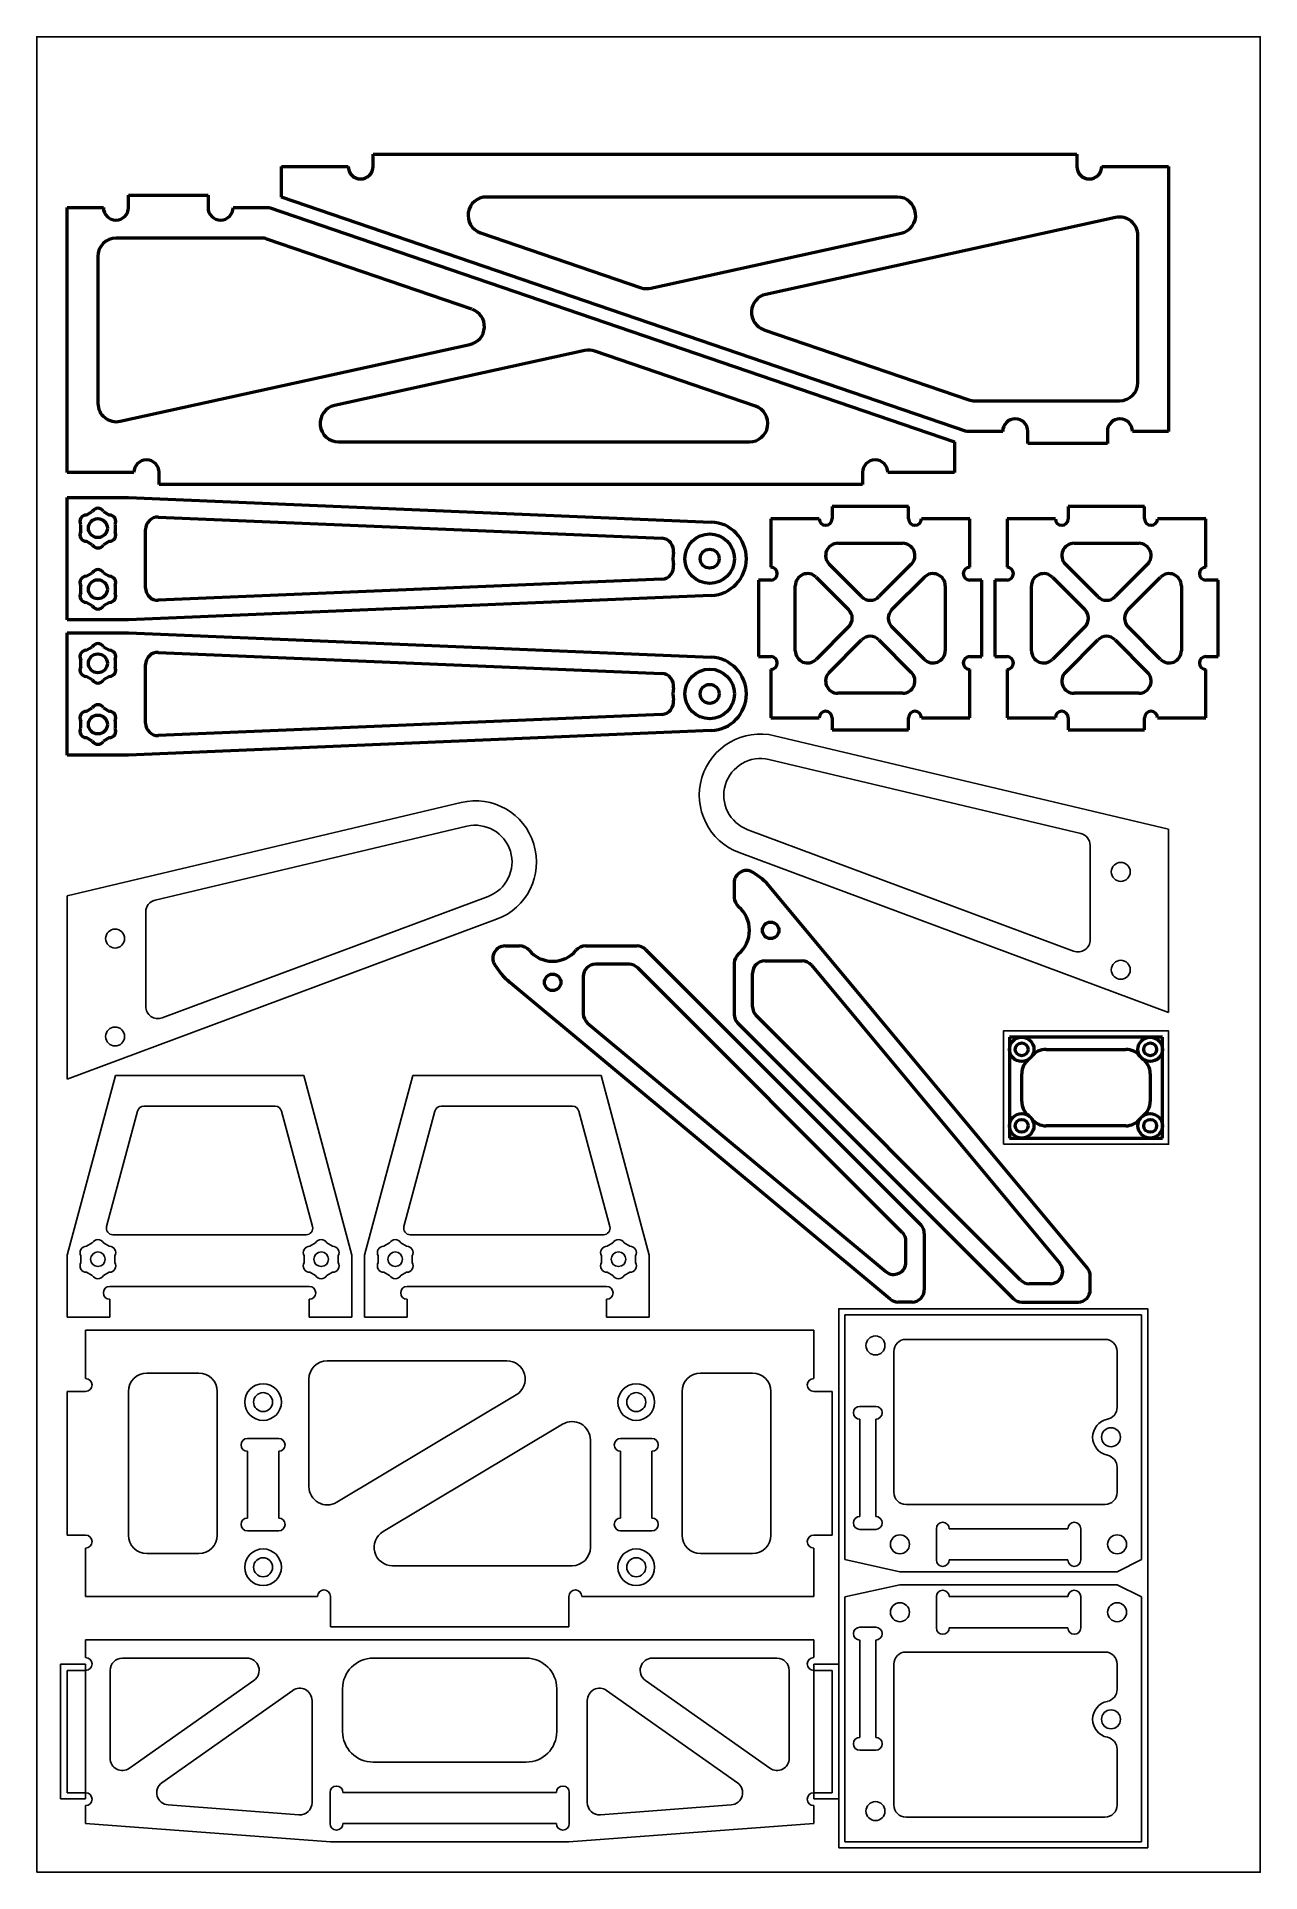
# Model space of a CAD drawing. Extents: x 0 to 649, y 0 to 727.
# Drawn here: x 0 to 200, y 0 to 300 of the extents above.
import ezdxf

# ---------------------------------------------------------------- set-up
doc = ezdxf.new("R2010")
doc.units = 0
doc.header["$LTSCALE"] = 0.25
doc.header["$MEASUREMENT"] = 0
doc.layers.get('0').update_dxf_attribs({"linetype": 'CONTINUOUS'})
for name, color, linetype in [('1', 7, 'CONTINUOUS'), ('23', 7, 'CONTINUOUS'), ('24', 7, 'CONTINUOUS')]:
    doc.layers.add(name, color=color, linetype=linetype)
doc.layers.add('Visible (ISO)', color=7, linetype='CONTINUOUS', lineweight=50)

msp = doc.modelspace()

# ---------------------------------------------------------------- linework, layer by layer
for points in [[(0, 0), (0, 300), (200, 300), (200, 0)], [(158, 119), (158, 137.5), (185, 137.5), (185, 119)], [(131.1, 4), (131.1, 92.1), (181.6, 92.1), (181.6, 4)]]:
    msp.add_lwpolyline(points, close=True)
at = {"layer": '1', "color": 7, "linetype": 'Continuous'}
for p, q in [((3.9, 34), (3.9, 12)), ((8, 34), (3.9, 34)), ((8, 12), (8, 34)), ((127, 12), (127, 34)), ((127, 34), (131.1, 34)), ((131.1, 34), (131.1, 12)), ((3.9, 12), (8, 12)), ((131.1, 12), (127, 12))]:
    msp.add_line(p, q, dxfattribs=at)
at = {"layer": '23', "color": 7, "linetype": 'Continuous'}
for p, q in [((185, 170.5), (120.61, 185.75)), ((170.65, 169.79), (119.69, 181.86)), ((5, 159.6), (69.39, 174.85)), ((19.35, 158.89), (70.31, 170.96)), ((116.21, 170.4), (169.49, 150.55)), ((185, 140.5), (185, 170.5)), ((114.81, 166.65), (185, 140.5)), ((172.19, 152.42), (172.19, 167.84)), ((5, 129.6), (5, 159.6)), ((73.79, 159.5), (20.51, 139.65)), ((17.81, 141.52), (17.81, 156.94)), ((75.18, 155.75), (5, 129.6)), ((5, 100.85), (12.86, 130.2)), ((12.86, 130.2), (43.64, 130.2)), ((43.64, 130.2), (51.5, 100.85)), ((61.46, 130.2), (53.6, 100.86)), ((92.24, 130.2), (61.46, 130.2)), ((100.1, 100.86), (92.24, 130.2)), ((11.43, 105.52), (16.49, 124.42)), ((17.5, 125.2), (39, 125.2)), ((40.01, 124.42), (45.07, 105.52)), ((65.09, 124.42), (60.03, 105.52)), ((87.6, 125.2), (66.1, 125.2)), ((93.67, 105.52), (88.61, 124.42)), ((8.13, 102.32), (9.09, 102.88)), ((10.91, 102.88), (11.87, 102.32)), ((44.06, 104.2), (12.44, 104.2)), ((44.63, 102.32), (45.59, 102.88)), ((47.41, 102.88), (48.37, 102.32)), ((57.69, 102.88), (56.73, 102.33)), ((60.47, 102.33), (59.51, 102.88)), ((61.04, 104.2), (92.66, 104.2)), ((94.19, 102.88), (93.23, 102.33)), ((96.97, 102.33), (96.01, 102.88)), ((5, 90.7), (5, 100.85)), ((7.23, 99.64), (7.23, 100.75)), ((12.77, 100.75), (12.77, 99.64)), ((43.73, 99.64), (43.73, 100.75)), ((49.27, 100.75), (49.27, 99.64)), ((51.5, 100.85), (51.5, 90.7)), ((53.6, 100.86), (53.6, 90.7)), ((55.82, 100.75), (55.82, 99.65)), ((61.37, 99.65), (61.37, 100.75)), ((92.32, 100.75), (92.32, 99.65)), ((97.87, 99.65), (97.87, 100.75)), ((100.1, 90.7), (100.1, 100.86)), ((9.09, 97.52), (8.13, 98.07)), ((11.87, 98.07), (10.91, 97.52)), ((45.59, 97.52), (44.63, 98.07)), ((48.37, 98.07), (47.41, 97.52)), ((56.73, 98.07), (57.69, 97.52)), ((59.51, 97.52), (60.47, 98.07)), ((93.23, 98.07), (94.19, 97.52)), ((96.01, 97.52), (96.97, 98.07)), ((44.55, 95.75), (11.95, 95.75)), ((11.95, 93.65), (11.95, 90.7)), ((44.55, 90.7), (44.55, 93.65)), ((60.55, 95.75), (93.15, 95.75)), ((60.55, 90.7), (60.55, 93.65)), ((93.15, 93.65), (93.15, 90.7)), ((11.95, 90.7), (5, 90.7)), ((51.5, 90.7), (44.55, 90.7)), ((53.6, 90.7), (60.55, 90.7)), ((93.15, 90.7), (100.1, 90.7)), ((132.1, 51.1), (132.1, 91.1)), ((132.1, 91.1), (180.6, 91.1)), ((180.6, 91.1), (180.6, 51.1)), ((8, 88.6), (8, 80.7)), ((127, 88.6), (8, 88.6)), ((127, 80.7), (127, 88.6)), ((174.6, 87.1), (142.1, 87.1)), ((140.1, 85.1), (140.1, 62.1)), ((176.6, 76), (176.6, 85.1)), ((18, 81.6), (26.5, 81.6)), ((47.5, 83.6), (76.85, 83.6)), ((108.5, 81.6), (117, 81.6)), ((5, 78.6), (5, 55.1)), ((8, 78.6), (5, 78.6)), ((15, 55.1), (15, 78.6)), ((29.5, 78.6), (29.5, 55.1)), ((44.5, 63.04), (44.5, 80.6)), ((78.39, 78.03), (49.04, 60.47)), ((105.5, 55.1), (105.5, 78.6)), ((120, 78.6), (120, 55.1)), ((130, 78.6), (127, 78.6)), ((130, 55.1), (130, 78.6)), ((137.15, 76.15), (134.55, 76.15)), ((56.61, 55.67), (85.96, 73.23)), ((134.55, 74.05), (134.55, 58.15)), ((137.15, 58.15), (137.15, 74.05)), ((34.45, 70.9), (39.55, 70.9)), ((90.5, 70.66), (90.5, 53.1)), ((95.45, 70.9), (100.55, 70.9)), ((34.45, 57.9), (34.45, 68.8)), ((39.55, 68.8), (39.55, 57.9)), ((95.45, 57.9), (95.45, 68.8)), ((100.55, 68.8), (100.55, 57.9)), ((176.6, 62.1), (176.6, 66.2)), ((142.1, 60.1), (174.6, 60.1)), ((5, 55.1), (8, 55.1)), ((39.55, 55.8), (34.45, 55.8)), ((100.55, 55.8), (95.45, 55.8)), ((127, 55.1), (130, 55.1)), ((134.55, 56.05), (137.15, 56.05)), ((147.05, 56.15), (147.05, 51.05)), ((168.55, 56.15), (149.15, 56.15)), ((170.65, 51.05), (170.65, 56.15)), ((8, 53), (8, 45.1)), ((26.5, 52.1), (18, 52.1)), ((117, 52.1), (108.5, 52.1)), ((127, 45.1), (127, 53)), ((141.1, 49.1), (132.1, 51.1)), ((149.15, 51.05), (168.55, 51.05)), ((180.6, 51.1), (176.6, 49.1)), ((87.5, 50.1), (58.15, 50.1)), ((176.6, 49.1), (141.1, 49.1)), ((8, 45.1), (45.9, 45.1)), ((48, 45.1), (48, 40.1)), ((87, 40.1), (87, 45.1)), ((89.1, 45.1), (127, 45.1)), ((141.1, 47), (132.1, 45)), ((132.1, 45), (132.1, 5)), ((176.6, 47), (141.1, 47)), ((147.05, 39.95), (147.05, 45.05)), ((149.15, 45.05), (168.55, 45.05)), ((170.65, 45.05), (170.65, 39.95)), ((180.6, 45), (176.6, 47)), ((180.6, 5), (180.6, 45)), ((48, 40.1), (87, 40.1)), ((134.55, 40.05), (137.15, 40.05)), ((168.55, 39.95), (149.15, 39.95)), ((134.55, 22.05), (134.55, 37.95)), ((137.15, 37.95), (137.15, 22.05)), ((142.1, 36), (174.6, 36)), ((140.1, 11), (140.1, 34)), ((176.6, 34), (176.6, 29.9)), ((137.15, 19.95), (134.55, 19.95)), ((176.6, 20.1), (176.6, 11)), ((174.6, 9), (142.1, 9)), ((132.1, 5), (180.6, 5))]:
    msp.add_line(p, q, dxfattribs=at)
for centre, radius in [((177.19, 163.5), 1.55), ((12.81, 152.6), 1.55), ((177.19, 147.5), 1.55), ((12.81, 136.6), 1.55), ((10, 100.2), 1.2), ((46.5, 100.2), 1.2), ((58.6, 100.2), 1.2), ((95.1, 100.2), 1.2), ((137.1, 86.1), 1.55), ((37, 76.85), 3), ((37, 76.85), 1.55), ((98, 76.85), 3), ((98, 76.85), 1.55), ((175.6, 71.1), 1.55), ((141.1, 53.6), 1.55), ((176.6, 53.6), 1.55), ((37, 49.85), 3), ((37, 49.85), 1.55), ((98, 49.85), 3), ((98, 49.85), 1.55), ((141.1, 42.5), 1.55), ((176.6, 42.5), 1.55), ((175.6, 25), 1.55), ((137.1, 10), 1.55)]:
    msp.add_circle(centre, radius, dxfattribs=at)
for centre, radius, start, end in [((118.31, 176.02), 10, 76.6739, 249.565), ((118.31, 176.02), 6, 76.6739, 249.565), ((71.69, 165.12), 10, 290.435, 103.3261), ((71.69, 165.12), 6, 290.435, 103.3261), ((170.19, 167.84), 2, 0, 76.6739), ((19.81, 156.94), 2, 103.3261, 180), ((170.19, 152.42), 2, 249.565, 0), ((19.81, 141.52), 2, 180, 290.435), ((17.5, 124.15), 1.05, 90, 165), ((39, 124.15), 1.05, 15, 90), ((66.1, 124.15), 1.05, 90, 165), ((87.6, 124.15), 1.05, 15, 90), ((12.44, 105.25), 1.05, 165, 270), ((44.06, 105.25), 1.05, 270, 15), ((61.04, 105.25), 1.05, 165, 270), ((92.66, 105.25), 1.05, 270, 15), ((8.13, 101.27), 1.05, 90, 210), ((10, 102.35), 1.05, 30, 150), ((11.87, 101.27), 1.05, 330, 90), ((44.63, 101.27), 1.05, 90, 210), ((46.5, 102.35), 1.05, 30, 150), ((48.37, 101.27), 1.05, 330, 90), ((56.73, 101.28), 1.05, 90, 210), ((58.6, 102.35), 1.05, 30, 150), ((60.47, 101.28), 1.05, 330, 90), ((93.23, 101.28), 1.05, 90, 210), ((95.1, 102.35), 1.05, 30, 150), ((96.97, 101.28), 1.05, 330, 90), ((8.13, 99.12), 1.05, 150, 270), ((11.87, 99.12), 1.05, 270, 30), ((44.63, 99.12), 1.05, 150, 270), ((48.37, 99.12), 1.05, 270, 30), ((56.73, 99.12), 1.05, 150, 270), ((60.47, 99.12), 1.05, 270, 30), ((93.23, 99.12), 1.05, 150, 270), ((96.97, 99.12), 1.05, 270, 30), ((10, 98.04), 1.05, 210, 330), ((46.5, 98.04), 1.05, 210, 330), ((58.6, 98.05), 1.05, 210, 330), ((95.1, 98.05), 1.05, 210, 330), ((11.95, 94.7), 1.05, 90, 270), ((44.55, 94.7), 1.05, 270, 90), ((60.55, 94.7), 1.05, 90, 270), ((93.15, 94.7), 1.05, 270, 90), ((142.1, 85.1), 2, 90, 180), ((174.6, 85.1), 2, 0, 90), ((18, 78.6), 3, 90, 180), ((26.5, 78.6), 3, 0, 90), ((47.5, 80.6), 3, 90, 180), ((76.85, 80.6), 3, 300.8885, 90), ((108.5, 78.6), 3, 90, 180), ((117, 78.6), 3, 0, 90), ((8, 79.65), 1.05, 270, 90), ((127, 79.65), 1.05, 90, 270), ((134.55, 75.1), 1.05, 90, 270), ((137.15, 75.1), 1.05, 270, 90), ((174.6, 76), 2, 281.537, 0), ((87.5, 70.66), 3, 0, 120.8885), ((175.6, 71.1), 3, 101.537, 258.463), ((34.45, 69.85), 1.05, 90, 270), ((39.55, 69.85), 1.05, 270, 90), ((95.45, 69.85), 1.05, 90, 270), ((100.55, 69.85), 1.05, 270, 90), ((174.6, 66.2), 2, 0, 78.463), ((47.5, 63.04), 3, 180, 300.8885), ((142.1, 62.1), 2, 180, 270), ((174.6, 62.1), 2, 270, 0), ((34.45, 56.85), 1.05, 90, 270), ((39.55, 56.85), 1.05, 270, 90), ((95.45, 56.85), 1.05, 90, 270), ((100.55, 56.85), 1.05, 270, 90), ((134.55, 57.1), 1.05, 90, 270), ((137.15, 57.1), 1.05, 270, 90), ((148.1, 56.15), 1.05, 0, 180), ((169.6, 56.15), 1.05, 0, 180), ((8, 54.05), 1.05, 270, 90), ((18, 55.1), 3, 180, 270), ((26.5, 55.1), 3, 270, 0), ((58.15, 53.1), 3, 120.8885, 270), ((108.5, 55.1), 3, 180, 270), ((117, 55.1), 3, 270, 0), ((127, 54.05), 1.05, 90, 270), ((87.5, 53.1), 3, 270, 0), ((148.1, 51.05), 1.05, 180, 0), ((169.6, 51.05), 1.05, 180, 0), ((46.95, 45.1), 1.05, 0, 180), ((88.05, 45.1), 1.05, 0, 180), ((148.1, 45.05), 1.05, 0, 180), ((169.6, 45.05), 1.05, 0, 180), ((134.55, 39), 1.05, 90, 270), ((137.15, 39), 1.05, 270, 90), ((148.1, 39.95), 1.05, 180, 0), ((169.6, 39.95), 1.05, 180, 0), ((142.1, 34), 2, 90, 180), ((174.6, 34), 2, 0, 90), ((175.6, 25), 3, 101.537, 258.463), ((174.6, 29.9), 2, 281.537, 0), ((134.55, 21), 1.05, 90, 270), ((137.15, 21), 1.05, 270, 90), ((174.6, 20.1), 2, 0, 78.463), ((142.1, 11), 2, 180, 270), ((174.6, 11), 2, 270, 0)]:
    msp.add_arc(centre, radius, start, end, dxfattribs=at)
at = {"layer": '24', "color": 7, "linetype": 'Continuous'}
for p, q in [((127, 38), (8, 38)), ((8, 38), (8, 35.1)), ((127, 35.1), (127, 38)), ((5, 33), (8, 33)), ((5, 13), (5, 33)), ((12, 18.63), (12, 33)), ((14, 35), (34.36, 35)), ((55, 35), (80, 35)), ((100.64, 35), (121, 35)), ((123, 33), (123, 18.63)), ((127, 33), (130, 33)), ((130, 33), (130, 13)), ((35.51, 31.37), (15.15, 17)), ((50, 23), (50, 30)), ((85, 30), (85, 23)), ((119.85, 17), (99.49, 31.37)), ((20.47, 14.63), (41.85, 29.71)), ((45, 28.08), (45, 11.39)), ((90, 11.39), (90, 28.08)), ((93.15, 29.71), (114.53, 14.63)), ((80, 18), (55, 18)), ((8, 13), (5, 13)), ((47.95, 7.95), (47.95, 13.05)), ((50.05, 13.05), (84.95, 13.05)), ((87.05, 13.05), (87.05, 7.95)), ((130, 13), (127, 13)), ((8, 10.9), (8, 8)), ((42.85, 9.4), (21.47, 11)), ((113.53, 11), (92.15, 9.4)), ((127, 8), (127, 10.9)), ((8, 8), (48, 5)), ((84.95, 7.95), (50.05, 7.95)), ((87, 5), (127, 8)), ((48, 5), (87, 5))]:
    msp.add_line(p, q, dxfattribs=at)
for centre, radius, start, end in [((8, 34.05), 1.05, 270, 90), ((14, 33), 2, 90, 180), ((34.36, 33), 2, 305.2114, 90), ((55, 30), 5, 90, 180), ((80, 30), 5, 0, 90), ((100.64, 33), 2, 90, 234.7886), ((121, 33), 2, 0, 90), ((127, 34.05), 1.05, 90, 270), ((43, 28.08), 2, 0, 125.2114), ((92, 28.08), 2, 54.7886, 180), ((55, 23), 5, 180, 270), ((80, 23), 5, 270, 0), ((14, 18.63), 2, 180, 305.2114), ((121, 18.63), 2, 234.7886, 0), ((8, 11.95), 1.05, 270, 90), ((21.62, 13), 2, 125.2114, 265.7108), ((49, 13.05), 1.05, 0, 180), ((86, 13.05), 1.05, 0, 180), ((113.38, 13), 2, 274.2892, 54.7886), ((127, 11.95), 1.05, 90, 270), ((43, 11.39), 2, 265.7108, 0), ((92, 11.39), 2, 180, 274.2892), ((49, 7.95), 1.05, 180, 0), ((86, 7.95), 1.05, 180, 0)]:
    msp.add_arc(centre, radius, start, end, dxfattribs=at)
at = {"layer": 'Visible (ISO)'}
for p, q in [((55, 280.8), (170, 280.8)), ((55, 278.8), (55, 280.8)), ((170, 280.8), (170, 278.8)), ((40, 273.8), (40, 278.8)), ((40, 278.8), (50.9, 278.8)), ((174.1, 278.8), (185, 278.8)), ((185, 278.8), (185, 235.5)), ((15, 274.09), (28, 274.09)), ((15, 272.09), (15, 274.09)), ((28, 274.09), (28, 272.09)), ((152, 235.5), (40, 273.8)), ((140.68, 273.8), (73.5, 273.8)), ((5, 272.09), (10.9, 272.09)), ((5, 228.79), (5, 272.09)), ((32.1, 272.09), (38, 272.09)), ((38, 272.09), (150, 233.79)), ((176.36, 270.44), (119.18, 257.89)), ((36.67, 267.09), (13, 267.09)), ((72.53, 267.96), (98.79, 258.98)), ((100.4, 258.89), (141.32, 267.87)), ((180, 243.5), (180, 267.51)), ((10, 264.09), (10, 240.08)), ((71.15, 255.47), (37.64, 266.93)), ((118.85, 252.12), (152.36, 240.66)), ((13.64, 237.15), (70.82, 249.7)), ((89.6, 248.7), (48.68, 239.72)), ((117.47, 239.63), (91.21, 248.61)), ((153.33, 240.5), (177, 240.5)), ((157.9, 235.5), (152, 235.5)), ((162, 233.5), (162, 235.5)), ((175, 235.5), (175, 233.5)), ((185, 235.5), (179.1, 235.5)), ((49.32, 233.79), (116.5, 233.79)), ((150, 233.79), (150, 228.79)), ((175, 233.5), (162, 233.5)), ((15.9, 228.79), (5, 228.79)), ((20, 226.79), (20, 228.79)), ((135, 228.79), (135, 226.79)), ((150, 228.79), (139.1, 228.79)), ((135, 226.79), (20, 226.79)), ((5, 224.69), (15, 224.69)), ((5, 204.69), (5, 224.69)), ((8.11, 221.83), (9.09, 222.39)), ((10.91, 222.39), (11.89, 221.83)), ((15, 224.69), (110.25, 220.68)), ((130, 223.2), (130, 221.2)), ((142.5, 223.2), (130, 223.2)), ((142.5, 221.2), (142.5, 223.2)), ((168.6, 223.2), (168.6, 221.2)), ((181.1, 223.2), (168.6, 223.2)), ((181.1, 221.2), (181.1, 223.2)), ((7.2, 219.12), (7.2, 220.25)), ((12.8, 220.25), (12.8, 219.12)), ((17.8, 209.89), (17.8, 219.48)), ((19.88, 221.48), (102.2, 218.02)), ((120, 221.2), (120, 213.3)), ((127.9, 221.2), (120, 221.2)), ((152.5, 221.2), (144.6, 221.2)), ((152.5, 213.3), (152.5, 221.2)), ((158.6, 221.2), (158.6, 213.3)), ((166.5, 221.2), (158.6, 221.2)), ((191.1, 221.2), (183.2, 221.2)), ((191.1, 213.3), (191.1, 221.2)), ((9.09, 216.98), (8.11, 217.54)), ((11.89, 217.54), (10.91, 216.98)), ((130.95, 217.2), (141.55, 217.2)), ((169.55, 217.2), (180.15, 217.2)), ((134.84, 208.49), (129.54, 213.79)), ((142.96, 213.79), (137.66, 208.49)), ((173.44, 208.49), (168.14, 213.79)), ((181.56, 213.79), (176.26, 208.49)), ((7.2, 209.12), (7.2, 210.25)), ((8.11, 211.83), (9.09, 212.39)), ((10.91, 212.39), (11.89, 211.83)), ((12.8, 210.25), (12.8, 209.12)), ((102.2, 211.35), (19.88, 207.89)), ((118, 211.2), (118, 198.7)), ((120, 211.2), (118, 211.2)), ((124, 199.65), (124, 210.25)), ((127.41, 211.66), (132.71, 206.36)), ((139.79, 206.36), (145.09, 211.66)), ((148.5, 210.25), (148.5, 199.65)), ((154.5, 211.2), (152.5, 211.2)), ((154.5, 198.7), (154.5, 211.2)), ((156.6, 211.2), (156.6, 198.7)), ((158.6, 211.2), (156.6, 211.2)), ((162.6, 199.65), (162.6, 210.25)), ((166.01, 211.66), (171.31, 206.36)), ((178.39, 206.36), (183.69, 211.66)), ((187.1, 210.25), (187.1, 199.65)), ((193.1, 211.2), (191.1, 211.2)), ((193.1, 198.7), (193.1, 211.2)), ((9.09, 206.98), (8.11, 207.54)), ((11.89, 207.54), (10.91, 206.98)), ((110.25, 208.69), (15, 204.69)), ((15, 204.69), (5, 204.69)), ((5, 202.59), (15, 202.59)), ((5, 182.59), (5, 202.59)), ((15, 202.59), (110.25, 198.58)), ((132.71, 203.54), (127.41, 198.24)), ((129.54, 196.11), (134.84, 201.41)), ((137.66, 201.41), (142.96, 196.11)), ((145.09, 198.24), (139.79, 203.54)), ((171.31, 203.54), (166.01, 198.24)), ((168.14, 196.11), (173.44, 201.41)), ((176.26, 201.41), (181.56, 196.11)), ((183.69, 198.24), (178.39, 203.54)), ((7.2, 197.02), (7.2, 198.15)), ((8.11, 199.73), (9.09, 200.29)), ((10.91, 200.29), (11.89, 199.73)), ((12.8, 198.15), (12.8, 197.02)), ((19.88, 199.38), (102.2, 195.92)), ((118, 198.7), (120, 198.7)), ((152.5, 198.7), (154.5, 198.7)), ((156.6, 198.7), (158.6, 198.7)), ((191.1, 198.7), (193.1, 198.7)), ((9.09, 194.88), (8.11, 195.44)), ((11.89, 195.44), (10.91, 194.88)), ((17.8, 187.79), (17.8, 197.38)), ((120, 196.6), (120, 188.7)), ((152.5, 188.7), (152.5, 196.6)), ((158.6, 196.6), (158.6, 188.7)), ((191.1, 188.7), (191.1, 196.6)), ((141.55, 192.7), (130.95, 192.7)), ((180.15, 192.7), (169.55, 192.7)), ((8.11, 189.73), (9.09, 190.29)), ((10.91, 190.29), (11.89, 189.73)), ((102.2, 189.25), (19.88, 185.79)), ((7.2, 187.02), (7.2, 188.15)), ((12.8, 188.15), (12.8, 187.02)), ((110.25, 186.59), (15, 182.59)), ((120, 188.7), (127.9, 188.7)), ((130, 188.7), (130, 186.7)), ((130, 186.7), (142.5, 186.7)), ((142.5, 186.7), (142.5, 188.7)), ((144.6, 188.7), (152.5, 188.7)), ((158.6, 188.7), (166.5, 188.7)), ((168.6, 188.7), (168.6, 186.7)), ((168.6, 186.7), (181.1, 186.7)), ((181.1, 186.7), (181.1, 188.7)), ((183.2, 188.7), (191.1, 188.7)), ((9.09, 184.88), (8.11, 185.44)), ((11.89, 185.44), (10.91, 184.88)), ((15, 182.59), (5, 182.59)), ((114.01, 161.72), (114.01, 159.34)), ((171.74, 98.76), (119.91, 160.99)), ((76.56, 151.4), (78.94, 151.4)), ((89.71, 151.4), (98.08, 151.4)), ((99.5, 150.81), (144.49, 105.82)), ((96.84, 148.4), (91.33, 148.4)), ((141.49, 104.58), (98.25, 147.81)), ((114.01, 148.56), (114.01, 140.19)), ((119.01, 148.95), (125.1, 148.95)), ((126.63, 148.23), (167.24, 99.48)), ((139.52, 93.66), (77.29, 145.5)), ((89.33, 146.4), (89.33, 140.31)), ((117.01, 141.44), (117.01, 146.95)), ((90.05, 138.77), (138.8, 98.17)), ((114.59, 138.78), (159.59, 93.79)), ((160.83, 96.79), (117.59, 140.02)), ((161, 136.5), (159, 136.5)), ((159, 136.5), (159, 134.5)), ((182, 136.5), (161, 136.5)), ((184, 136.5), (182, 136.5)), ((184, 134.5), (184, 136.5)), ((159, 134.5), (159, 122)), ((165, 134.5), (178, 134.5)), ((184, 122), (184, 134.5)), ((161, 126), (161, 130.5)), ((182, 130.5), (182, 126)), ((159, 122), (159, 120)), ((159, 120), (161, 120)), ((161, 120), (182, 120)), ((178, 122), (165, 122)), ((182, 120), (184, 120)), ((184, 120), (184, 122)), ((142.08, 99.71), (142.08, 103.16)), ((145.08, 104.41), (145.08, 95.2)), ((165.7, 96.2), (162.24, 96.2)), ((172.21, 95.2), (172.21, 97.48)), ((143.08, 93.2), (140.8, 93.2)), ((161, 93.2), (170.21, 93.2))]:
    msp.add_line(p, q, dxfattribs=at)
for centre, radius in [((10, 219.69), 1.55), ((110, 214.69), 4.05), ((110, 214.69), 1.55), ((10, 209.69), 1.55), ((10, 197.59), 1.55), ((110, 192.59), 4.05), ((110, 192.59), 1.55), ((10, 187.59), 1.55), ((119.96, 153.95), 1.35), ((84.33, 145.45), 1.35), ((161, 134.5), 2), ((161, 134.5), 1.05), ((182, 134.5), 2), ((182, 134.5), 1.05), ((161, 122), 2), ((161, 122), 1.05), ((182, 122), 2), ((182, 122), 1.05)]:
    msp.add_circle(centre, radius, dxfattribs=at)
for centre, radius, start, end in [((52.95, 278.8), 2.05, 180, 0), ((172.05, 278.8), 2.05, 180, 0), ((73.5, 270.8), 3, 90, 251.1211), ((140.68, 270.8), 3, 282.3795, 90), ((12.95, 272.09), 2.05, 180, 0), ((30.05, 272.09), 2.05, 180, 0), ((177, 267.51), 3, 0, 102.3795), ((13, 264.09), 3, 90, 180), ((36.67, 264.09), 3, 71.1211, 90), ((99.76, 261.82), 3, 251.1211, 282.3795), ((70.18, 252.63), 3, 282.3795, 71.1211), ((119.82, 254.96), 3, 102.3795, 251.1211), ((90.24, 245.77), 3, 71.1211, 102.3795), ((177, 243.5), 3, 270, 0), ((13, 240.08), 3, 180, 282.3795), ((153.33, 243.5), 3, 251.1211, 270), ((49.32, 236.79), 3, 102.3795, 270), ((116.5, 236.79), 3, 270, 71.1211), ((159.95, 235.5), 2.05, 0, 180), ((177.05, 235.5), 2.05, 0, 180), ((17.95, 228.79), 2.05, 0, 180), ((137.05, 228.79), 2.05, 0, 180), ((10, 221.87), 1.05, 30, 150), ((8.11, 220.78), 1.05, 90, 210), ((8.11, 218.59), 1.05, 150, 270), ((11.89, 220.78), 1.05, 330, 90), ((11.89, 218.59), 1.05, 270, 30), ((19.8, 219.48), 2, 87.5922, 180), ((110, 214.69), 6, 272.4078, 87.5922), ((128.95, 221.2), 1.05, 180, 0), ((143.55, 221.2), 1.05, 180, 0), ((167.55, 221.2), 1.05, 180, 0), ((182.15, 221.2), 1.05, 180, 0), ((10, 217.5), 1.05, 210, 330), ((102.11, 216.02), 2, 350.4114, 87.5922), ((130.95, 215.2), 2, 90, 225), ((141.55, 215.2), 2, 315, 90), ((169.55, 215.2), 2, 90, 225), ((180.15, 215.2), 2, 315, 90), ((102.11, 213.35), 2, 272.4078, 9.5886), ((110, 214.69), 6, 170.4114, 189.5886), ((120, 212.25), 1.05, 270, 90), ((152.5, 212.25), 1.05, 90, 270), ((158.6, 212.25), 1.05, 270, 90), ((191.1, 212.25), 1.05, 90, 270), ((8.11, 210.78), 1.05, 90, 210), ((10, 211.87), 1.05, 30, 150), ((11.89, 210.78), 1.05, 330, 90), ((126, 210.25), 2, 45, 180), ((146.5, 210.25), 2, 0, 135), ((164.6, 210.25), 2, 45, 180), ((185.1, 210.25), 2, 0, 135), ((8.11, 208.59), 1.05, 150, 270), ((11.89, 208.59), 1.05, 270, 30), ((19.8, 209.89), 2, 180, 272.4078), ((136.25, 209.9), 2, 225, 315), ((174.85, 209.9), 2, 225, 315), ((10, 207.5), 1.05, 210, 330), ((131.3, 204.95), 2, 315, 45), ((141.2, 204.95), 2, 135, 225), ((169.9, 204.95), 2, 315, 45), ((179.8, 204.95), 2, 135, 225), ((136.25, 200), 2, 45, 135), ((174.85, 200), 2, 45, 135), ((8.11, 198.68), 1.05, 90, 210), ((10, 199.77), 1.05, 30, 150), ((11.89, 198.68), 1.05, 330, 90), ((19.8, 197.38), 2, 87.5922, 180), ((110, 192.59), 6, 272.4078, 87.5922), ((120, 197.65), 1.05, 270, 90), ((126, 199.65), 2, 180, 315), ((146.5, 199.65), 2, 225, 0), ((152.5, 197.65), 1.05, 90, 270), ((158.6, 197.65), 1.05, 270, 90), ((164.6, 199.65), 2, 180, 315), ((185.1, 199.65), 2, 225, 0), ((191.1, 197.65), 1.05, 90, 270), ((8.11, 196.49), 1.05, 150, 270), ((11.89, 196.49), 1.05, 270, 30), ((102.11, 193.92), 2, 350.4114, 87.5922), ((130.95, 194.7), 2, 135, 270), ((141.55, 194.7), 2, 270, 45), ((169.55, 194.7), 2, 135, 270), ((180.15, 194.7), 2, 270, 45), ((10, 195.4), 1.05, 210, 330), ((110, 192.59), 6, 170.4114, 189.5886), ((8.11, 188.68), 1.05, 90, 210), ((10, 189.77), 1.05, 30, 150), ((11.89, 188.68), 1.05, 330, 90), ((102.11, 191.25), 2, 272.4078, 9.5886), ((128.95, 188.7), 1.05, 0, 180), ((143.55, 188.7), 1.05, 0, 180), ((167.55, 188.7), 1.05, 0, 180), ((182.15, 188.7), 1.05, 0, 180), ((8.11, 186.49), 1.05, 150, 270), ((11.89, 186.49), 1.05, 270, 30), ((19.8, 187.79), 2, 180, 272.4078), ((10, 185.4), 1.05, 210, 330), ((116.01, 161.72), 2, 59.6318, 180), ((111.46, 153.95), 11, 39.791, 59.6318), ((116.01, 159.34), 2, 180, 229.8051), ((111.46, 153.95), 5.05, 310.1949, 49.8051), ((76.56, 149.4), 2, 90, 210.3682), ((78.94, 149.4), 2, 40.1949, 90), ((84.33, 153.95), 5.05, 220.1949, 319.8051), ((89.71, 149.4), 2, 90, 139.8051), ((98.08, 149.4), 2, 45, 90), ((116.01, 148.56), 2, 130.1949, 180), ((84.33, 153.95), 11, 210.3682, 230.209), ((91.33, 146.4), 2, 90, 180), ((96.84, 146.4), 2, 45, 90), ((119.01, 146.95), 2, 90, 180), ((125.1, 146.95), 2, 39.791, 90), ((119.01, 141.44), 2, 180, 225), ((91.33, 140.31), 2, 180, 230.209), ((116.01, 140.19), 2, 180, 225), ((164, 130.5), 3, 126.8699, 180), ((165, 131.5), 3, 90, 143.1301), ((178, 131.5), 3, 36.8699, 90), ((179, 130.5), 3, 0, 53.1301), ((164, 126), 3, 180, 233.1301), ((179, 126), 3, 306.8699, 0), ((165, 125), 3, 216.8699, 270), ((178, 125), 3, 270, 323.1301), ((143.08, 104.41), 2, 360, 45), ((140.08, 103.16), 2, 0, 45), ((140.08, 99.71), 2, 230.209, 0), ((165.7, 98.2), 2, 270, 39.791), ((162.24, 98.2), 2, 225, 270), ((170.21, 97.48), 2, 0, 39.791), ((140.8, 95.2), 2, 230.209, 270), ((143.08, 95.2), 2, 270, 0), ((161, 95.2), 2, 225, 270), ((170.21, 95.2), 2, 270, 0)]:
    msp.add_arc(centre, radius, start, end, dxfattribs=at)

doc.saveas('drawing.dxf')
